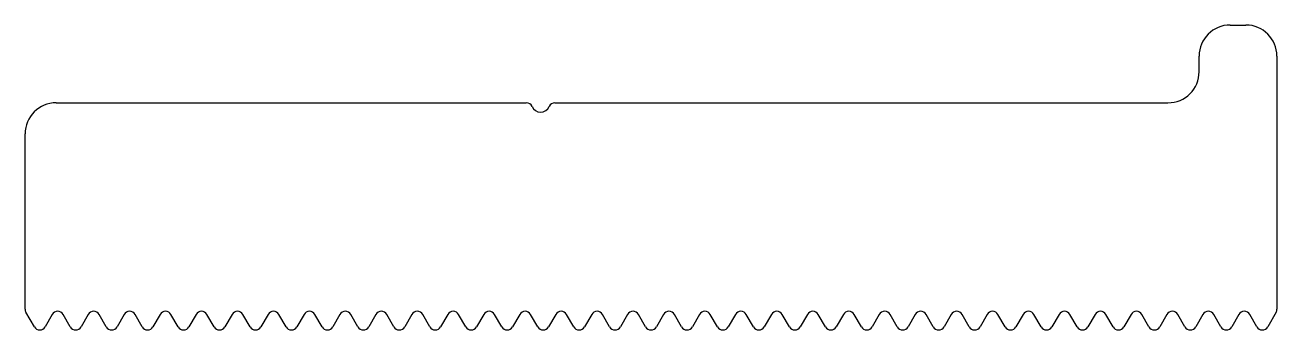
# Model space of a CAD drawing. Extents: x -25.6 to 25.4, y 4.2 to 16.6.
import ezdxf

# ---------------------------------------------------------------- set-up
doc = ezdxf.new("R2010")
doc.units = 0
doc.layers.add('DIES', color=7, linetype='CONTINUOUS')

msp = doc.modelspace()

# ---------------------------------------------------------------- linework, layer by layer
at = {"layer": 'DIES'}
for p, q in [((23.506, 16.602), (24.141, 16.602)), ((22.236, 14.697), (22.236, 15.332)), ((25.411, 15.332), (25.411, 5.007)), ((-24.377, 13.427), (-5.203, 13.427)), ((-4.039, 13.427), (20.966, 13.427)), ((-25.647, 5.007), (-25.647, 12.157)), ((-25.268, 4.283), (-25.613, 4.88)), ((-24.535, 4.791), (-24.828, 4.283)), ((-23.802, 4.283), (-24.095, 4.791)), ((-23.069, 4.791), (-23.362, 4.283)), ((-22.335, 4.283), (-22.629, 4.791)), ((-21.602, 4.791), (-21.895, 4.283)), ((-20.869, 4.283), (-21.162, 4.791)), ((-20.136, 4.791), (-20.429, 4.283)), ((-19.402, 4.283), (-19.696, 4.791)), ((-18.669, 4.791), (-18.962, 4.283)), ((-17.936, 4.283), (-18.229, 4.791)), ((-17.203, 4.791), (-17.496, 4.283)), ((-16.469, 4.283), (-16.763, 4.791)), ((-15.736, 4.791), (-16.029, 4.283)), ((-15.003, 4.283), (-15.296, 4.791)), ((-14.27, 4.791), (-14.563, 4.283)), ((-13.536, 4.283), (-13.83, 4.791)), ((-12.803, 4.791), (-13.097, 4.283)), ((-12.07, 4.283), (-12.363, 4.791)), ((-11.337, 4.791), (-11.63, 4.283)), ((-10.604, 4.283), (-10.897, 4.791)), ((-9.87, 4.791), (-10.164, 4.283)), ((-9.137, 4.283), (-9.43, 4.791)), ((-8.404, 4.791), (-8.697, 4.283)), ((-7.671, 4.283), (-7.964, 4.791)), ((-6.937, 4.791), (-7.231, 4.283)), ((-6.204, 4.283), (-6.497, 4.791)), ((-5.471, 4.791), (-5.764, 4.283)), ((-4.738, 4.283), (-5.031, 4.791)), ((-4.004, 4.791), (-4.298, 4.283)), ((-3.271, 4.283), (-3.564, 4.791)), ((-2.538, 4.791), (-2.831, 4.283)), ((-1.805, 4.283), (-2.098, 4.791)), ((-1.071, 4.791), (-1.365, 4.283)), ((-0.338, 4.283), (-0.632, 4.791)), ((0.395, 4.791), (0.102, 4.283)), ((1.128, 4.283), (0.835, 4.791)), ((1.861, 4.791), (1.568, 4.283)), ((2.595, 4.283), (2.301, 4.791)), ((3.328, 4.791), (3.035, 4.283)), ((4.061, 4.283), (3.768, 4.791)), ((4.794, 4.791), (4.501, 4.283)), ((5.528, 4.283), (5.234, 4.791)), ((6.261, 4.791), (5.968, 4.283)), ((6.994, 4.283), (6.701, 4.791)), ((7.727, 4.791), (7.434, 4.283)), ((8.461, 4.283), (8.167, 4.791)), ((9.194, 4.791), (8.901, 4.283)), ((9.927, 4.283), (9.634, 4.791)), ((10.66, 4.791), (10.367, 4.283)), ((11.394, 4.283), (11.1, 4.791)), ((12.127, 4.791), (11.833, 4.283)), ((12.86, 4.283), (12.567, 4.791)), ((13.593, 4.791), (13.3, 4.283)), ((14.326, 4.283), (14.033, 4.791)), ((15.06, 4.791), (14.766, 4.283)), ((15.793, 4.283), (15.5, 4.791)), ((16.526, 4.791), (16.233, 4.283)), ((17.259, 4.283), (16.966, 4.791)), ((17.993, 4.791), (17.699, 4.283)), ((18.726, 4.283), (18.433, 4.791)), ((19.459, 4.791), (19.166, 4.283)), ((20.192, 4.283), (19.899, 4.791)), ((20.926, 4.791), (20.632, 4.283)), ((21.659, 4.283), (21.366, 4.791)), ((22.392, 4.791), (22.099, 4.283)), ((23.125, 4.283), (22.832, 4.791)), ((23.859, 4.791), (23.565, 4.283)), ((24.592, 4.283), (24.298, 4.791)), ((25.377, 4.88), (25.032, 4.283))]:
    msp.add_line(p, q, dxfattribs=at)
for centre, radius, start, end in [((23.506, 15.332), 1.27, 90, 180), ((24.141, 15.332), 1.27, 360, 90), ((20.966, 14.697), 1.27, 270, 360), ((-24.377, 12.157), 1.27, 90, 180), ((-5.203, 13.173), 0.254, 23.5782, 90), ((-4.039, 13.173), 0.254, 90, 156.4218), ((-4.621, 13.427), 0.381, 203.5782, 336.4218), ((-25.393, 5.007), 0.254, 180, 210), ((-24.315, 4.664), 0.254, 30, 150), ((-22.849, 4.664), 0.254, 30, 150), ((-21.382, 4.664), 0.254, 30, 150), ((-19.916, 4.664), 0.254, 30, 150), ((-18.449, 4.664), 0.254, 30, 150), ((-16.983, 4.664), 0.254, 30, 150), ((-15.516, 4.664), 0.254, 30, 150), ((-14.05, 4.664), 0.254, 30, 150), ((-12.583, 4.664), 0.254, 30, 150), ((-11.117, 4.664), 0.254, 30, 150), ((-9.65, 4.664), 0.254, 30, 150), ((-8.184, 4.664), 0.254, 30, 150), ((-6.717, 4.664), 0.254, 30, 150), ((-5.251, 4.664), 0.254, 30, 150), ((-3.784, 4.664), 0.254, 30, 150), ((-2.318, 4.664), 0.254, 30, 150), ((-0.851, 4.664), 0.254, 30, 150), ((0.615, 4.664), 0.254, 30, 150), ((2.081, 4.664), 0.254, 30, 150), ((3.548, 4.664), 0.254, 30, 150), ((5.014, 4.664), 0.254, 30, 150), ((6.481, 4.664), 0.254, 30, 150), ((7.947, 4.664), 0.254, 30, 150), ((9.414, 4.664), 0.254, 30, 150), ((10.88, 4.664), 0.254, 30, 150), ((12.347, 4.664), 0.254, 30, 150), ((13.813, 4.664), 0.254, 30, 150), ((15.28, 4.664), 0.254, 30, 150), ((16.746, 4.664), 0.254, 30, 150), ((18.213, 4.664), 0.254, 30, 150), ((19.679, 4.664), 0.254, 30, 150), ((21.146, 4.664), 0.254, 30, 150), ((22.612, 4.664), 0.254, 30, 150), ((24.078, 4.664), 0.254, 30, 150), ((25.157, 5.007), 0.254, 330, 360), ((-25.048, 4.41), 0.254, 210, 330), ((-23.582, 4.41), 0.254, 210, 330), ((-22.115, 4.41), 0.254, 210, 330), ((-20.649, 4.41), 0.254, 210, 330), ((-19.182, 4.41), 0.254, 210, 330), ((-17.716, 4.41), 0.254, 210, 330), ((-16.249, 4.41), 0.254, 210, 330), ((-14.783, 4.41), 0.254, 210, 330), ((-13.316, 4.41), 0.254, 210, 330), ((-11.85, 4.41), 0.254, 210, 330), ((-10.384, 4.41), 0.254, 210, 330), ((-8.917, 4.41), 0.254, 210, 330), ((-7.451, 4.41), 0.254, 210, 330), ((-5.984, 4.41), 0.254, 210, 330), ((-4.518, 4.41), 0.254, 210, 330), ((-3.051, 4.41), 0.254, 210, 330), ((-1.585, 4.41), 0.254, 210, 330), ((-0.118, 4.41), 0.254, 210, 330), ((1.348, 4.41), 0.254, 210, 330), ((2.815, 4.41), 0.254, 210, 330), ((4.281, 4.41), 0.254, 210, 330), ((5.748, 4.41), 0.254, 210, 330), ((7.214, 4.41), 0.254, 210, 330), ((8.681, 4.41), 0.254, 210, 330), ((10.147, 4.41), 0.254, 210, 330), ((11.613, 4.41), 0.254, 210, 330), ((13.08, 4.41), 0.254, 210, 330), ((14.546, 4.41), 0.254, 210, 330), ((16.013, 4.41), 0.254, 210, 330), ((17.479, 4.41), 0.254, 210, 330), ((18.946, 4.41), 0.254, 210, 330), ((20.412, 4.41), 0.254, 210, 330), ((21.879, 4.41), 0.254, 210, 330), ((23.345, 4.41), 0.254, 210, 330), ((24.812, 4.41), 0.254, 210, 330)]:
    msp.add_arc(centre, radius, start, end, dxfattribs=at)

doc.saveas('drawing.dxf')
